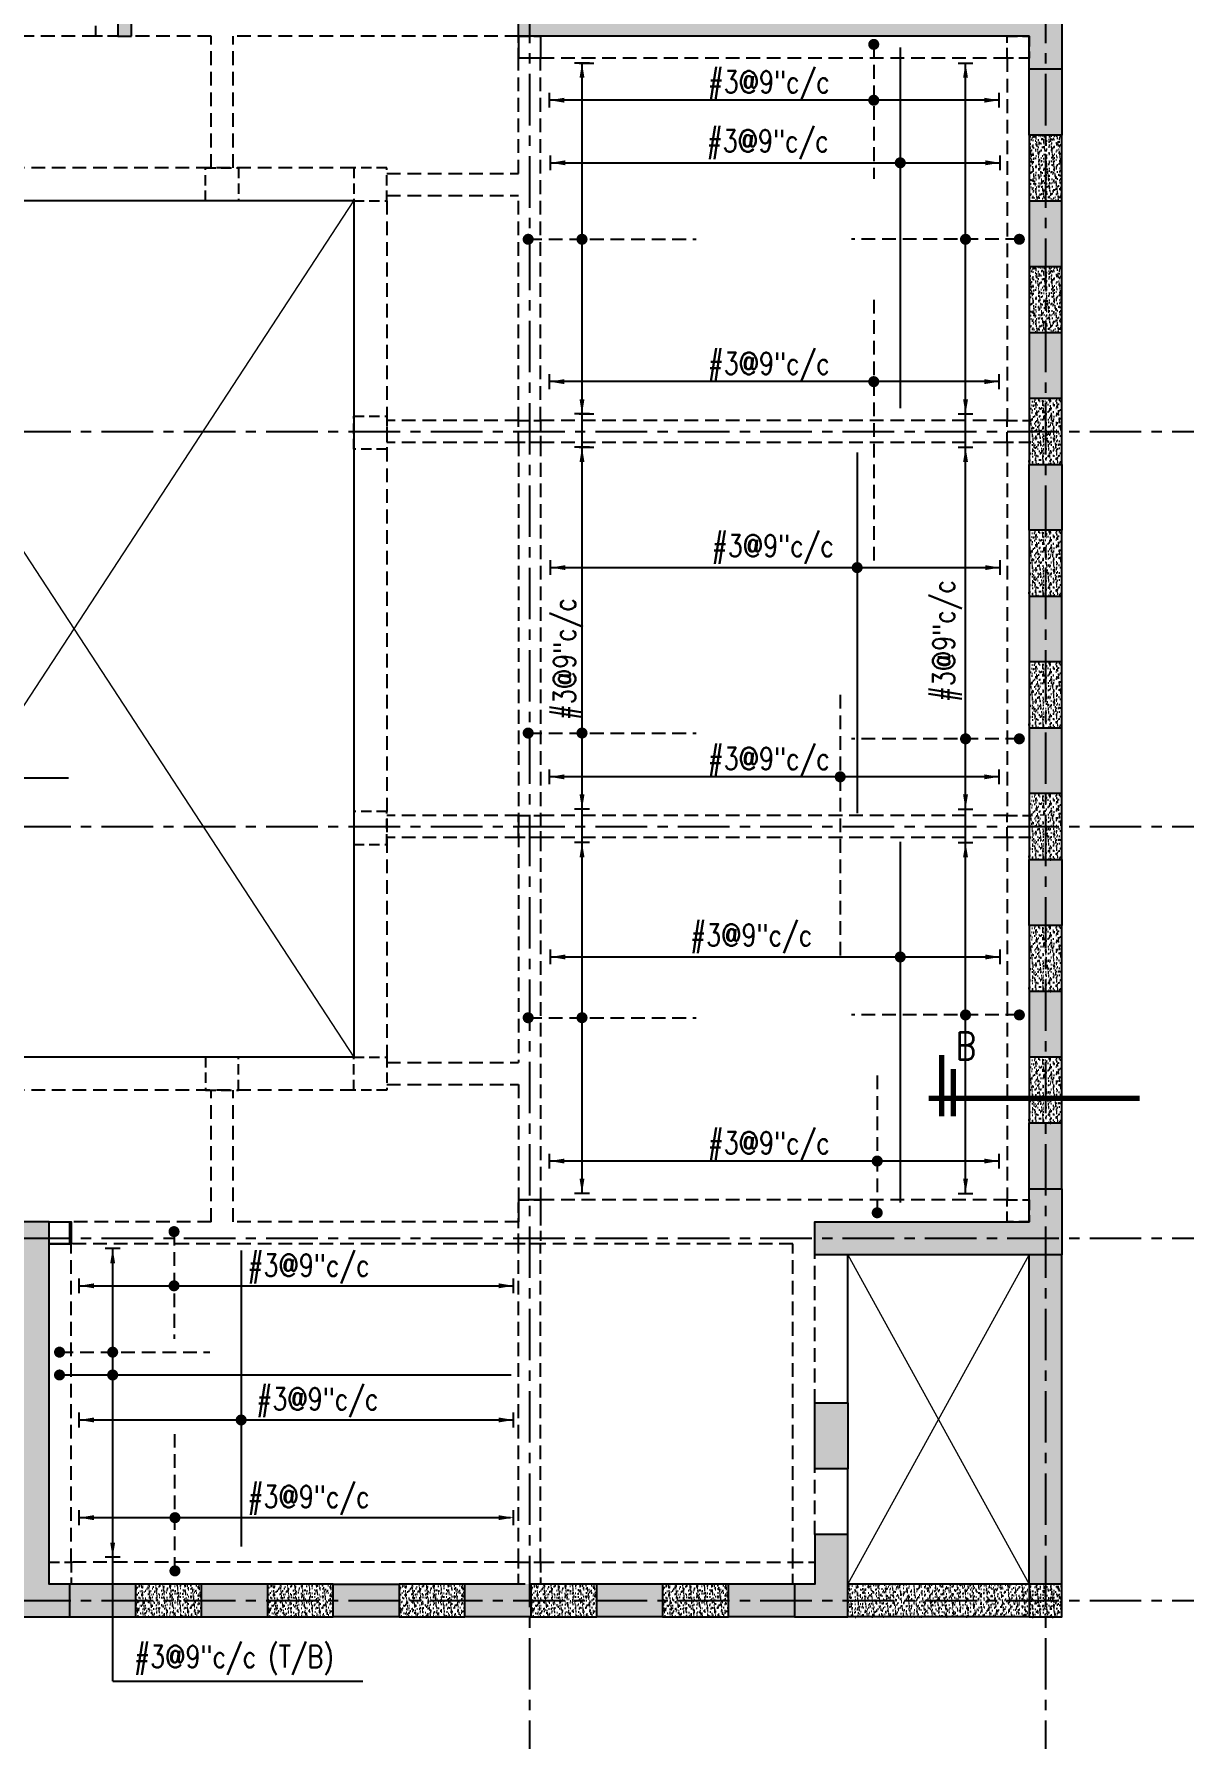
# Model space of a CAD drawing. Header units: inches. Extents: x 17147 to 26472, y -24737 to -16604.
# Drawn here: x 21293 to 21715, y -23870 to -23245 of the extents above; entities that cross this region are included whole.
import ezdxf

# ---------------------------------------------------------------- set-up
doc = ezdxf.new("R2010")
doc.units = ezdxf.units.IN
doc.header["$MEASUREMENT"] = 0
doc.linetypes.add('CENTER', pattern=[2, 1.25, -0.25, 0.25, -0.25])
doc.linetypes.add('HIDDEN', pattern=[0.375, 0.25, -0.125])
for name, color, linetype in [('A-HATCH RCC', 8, 'Continuous'), ('A-RCC-SHWL', 4, 'Continuous'), ('A-WALL-B', 33, 'Continuous'), ('A-WALL-RAMPED EARTH', 4, 'Continuous'), ('ARROW', 2, 'Continuous'), ('BOTT. BAR', 5, 'Continuous'), ('DOOR', 4, 'Continuous'), ('DOT', 2, 'Continuous'), ('Grid line', 1, 'CENTER'), ('P-BEAM', 3, 'Continuous'), ('SECMARK', 2, 'Continuous'), ('TEXT2', 3, 'Continuous'), ('TEXT3', 4, 'Continuous'), ('TOP BAR', 5, 'HIDDEN'), ('WALL', 3, 'Continuous')]:
    doc.layers.add(name, color=color, linetype=linetype)
doc.layers.add('GD', color=1, linetype='Continuous', lineweight=9)
doc.styles.add('DIM 1_1 (A)', font='simplex.shx', dxfattribs={"width": 0.8})
doc.styles.add('DIM 1_8 (A)', font='simplex.shx', dxfattribs={"width": 0.8})
doc.styles.add('DIM 3_16 (A)', font='simplex.shx', dxfattribs={"width": 0.8})
pattern_1 = [(127.5, (-13273782.693, -107078831.9895), (-1.957652949317, -0.06400125184), [0, -1.54432, 0, -1.7272, 0, -1.651]), (97.5, (-13273782.693, -107078831.9895), (-2.867300402273, 1.79809313255), [0, -0.83312, 0, -1.39192, 0, -0.5334]), (57.5, (-13273782.693, -107078833.2392), (-0.005748738714, 3.163969480966), [0, -0.508, 0, -1.8288, 0, -2.3876]), (47.5, (-13273782.693, -107078833.2392), (-0.89171729303, 3.05422580989), [0, -0.254, 0, -1.19888, 0, -1.3716])]
pattern_2 = [(127.5, (-13273782.693, -107078831.9895), (-1.957652949317, -0.06400125184), [0, -1.54432, 0, -1.7272, 0, -1.651]), (97.5, (-13273782.693, -107078831.9895), (-2.867300402273, 1.79809313255), [0, -0.83312, 0, -1.39192, 0, -0.5334]), (57.5, (-13273782.693, -107078833.2392), (-0.005748738714, 3.163969480966), [0, -0.508, 0, -1.8288, 0, -2.3876]), (47.5, (-13273782.693, -107078833.2392), (-0.89171729303, 3.05422580989), [0, -0.254, 0, -1.19888, 0, -1.3716])]

# ---------------------------------------------------------------- blocks, each defined once
blk = doc.blocks.new('S1')
at = {"layer": 'SECMARK', "const_width": 0.25}
for points in [[(0, 9.61), (0, 0)], [(-1.976, 9.013), (0.825, 9.013)], [(-1.336, 8.479), (0.825, 8.479)]]:
    blk.add_lwpolyline(points, dxfattribs=at)
at = {"layer": 'TEXT3', "style": 'DIM 1_1 (A)', "width": 0.8}
blk.add_attdef('A', (-2.652, 6.418), '', height=1.5, dxfattribs=at)

msp = doc.modelspace()

# ---------------------------------------------------------------- hatches: boundary and pattern name
at = {"layer": 'A-HATCH RCC'}
h = msp.add_hatch(dxfattribs=at)
h.set_pattern_fill('AR-CONC', color=256, scale=0.02, angle=90)
h.set_pattern_definition([(140, (-13273782.693, -107078831.9895), (0.31878171078, 3.64369337992), [0.381, -4.191]), (85, (-13273782.693, -107078831.9895), (-3.82113690478, -0.7048684285), [0.3048, -3.3528116834]), (190.4514447, (-13273782.6664, -107078831.686), (-3.50235503824, 2.93882494181), [0.323800176, -3.561804892]), (136.1842, (-13273783.709, -107078831.9895), (0.84084655865, 5.42158081784), [0.5715, -6.2865]), (186.63555761, (-13273783.639, -107078831.5377), (-4.94852249195, 4.74808268103), [0.4857004628, -5.3427121632]), (81.18415117, (-13273783.709, -107078831.9895), (-4.9485224917, 4.7480826813), [0.4571993414, -5.0291946384]), (111, (-13273783.455, -107078831.4815), (2.04530396374, 3.03228782538), [0.381, -4.191]), (56, (-13273783.455, -107078831.4815), (-3.68375932245, 1.23604056695), [0.3048, -3.3528]), (161.451445, (-13273783.2845, -107078831.2288), (-1.63845537772, 4.26832838557), [0.323800176, -3.561798752]), (127.5, (-13273782.693, -107078831.9895), (-1.691100777463, 0.061772065012), [0, -3.31216, 0, -3.4036, 0, -3.3655]), (97.5, (-13273782.693, -107078831.9895), (-2.003611496362, 1.336393250206), [0, -1.94056, 0, -3.23596, 0, -1.2827]), (57.5, (-13273782.693, -107078833.1223), (0.114574879853, 2.711811903337), [0, -1.27, 0, -3.9624, 0, -5.2578]), (47.5, (-13273782.693, -107078833.6303), (-0.508529820667, 2.96258362772), [0, -1.651, 0, -2.63144, 0, -3.7338])])
h.paths.add_polyline_path([(21103.05279, -23102.04359), (21103.05279, -23107.04359), (21323.05279, -23107.04359), (21323.05279, -23246.04359), (21328.05279, -23246.04359), (21328.05279, -23102.04359)])
h.paths.add_polyline_path([(21067.05279, -23107.04359), (21067.05279, -23102.04359), (21025.05279, -23102.04359), (21025.05279, -23132.04359), (21030.05279, -23132.04359), (21030.05279, -23107.04359)])
h = msp.add_hatch(dxfattribs=at)
h.set_pattern_fill('AR-SAND', color=256, scale=0.04, angle=90)
h.set_pattern_definition([(127.5, (21471.6019, -23226.8887), (-1.957653, -0.064001), [0, -1.54432, 0, -1.7272, 0, -1.651]), (97.5, (21471.6019, -23226.8887), (-2.8673, 1.798093), [0, -0.83312, 0, -1.39192, 0, -0.5334]), (57.5, (21471.6019, -23228.1384), (-0.005749, 3.16397), [0, -0.508, 0, -1.8288, 0, -2.3876]), (47.5, (21471.602, -23228.1384), (-0.891717, 3.054226), [0, -0.254, 0, -1.19888, 0, -1.3716])])
h.paths.add_polyline_path([(21473.05279, -23225.04359), (21469.05279, -23225.04359), (21469.05279, -23234.04359), (21473.05279, -23234.04359)])
h.paths.add_polyline_path([(21473.05279, -23225.04359), (21473.05279, -23234.04359), (21481.05279, -23234.04359), (21481.05279, -23225.04359)])
h.paths.add_polyline_path([(21469.05279, -23234.04359), (21667.05279, -23234.04359), (21667.05279, -23258.04359), (21655.05279, -23258.04359), (21655.05279, -23246.04359), (21469.05279, -23246.04359)])
h = msp.add_hatch(dxfattribs=at)
h.set_pattern_fill('AR-SAND', color=256, scale=0.04, angle=90)
h.set_pattern_definition(pattern_1)
h.paths.add_polyline_path([(20959.05279, -23258.04359), (20953.05279, -23258.04359), (20953.05279, -23282.04359), (20959.05279, -23282.04359)])
h.paths.add_polyline_path([(20953.05279, -23258.04359), (20947.05279, -23258.04359), (20947.05279, -23282.04359), (20953.05279, -23282.04359)])
h.paths.add_polyline_path([(20959.05279, -23306.04359), (20953.05279, -23306.04359), (20953.05279, -23330.04359), (20959.05279, -23330.04359)])
h.paths.add_polyline_path([(20953.05279, -23306.04359), (20947.05279, -23306.04359), (20947.05279, -23330.04359), (20953.05279, -23330.04359)])
h.paths.add_polyline_path([(20959.05279, -23354.04359), (20953.05279, -23354.04359), (20953.05279, -23378.04359), (20959.05279, -23378.04359)])
h.paths.add_polyline_path([(20953.05279, -23354.04359), (20947.05279, -23354.04359), (20947.05279, -23378.04359), (20953.05279, -23378.04359)])
h.paths.add_polyline_path([(20959.05279, -23402.04359), (20953.05279, -23402.04359), (20953.05279, -23426.04359), (20959.05279, -23426.04359)])
h.paths.add_polyline_path([(20953.05279, -23402.04359), (20947.05279, -23402.04359), (20947.05279, -23426.04359), (20953.05279, -23426.04359)])
h.paths.add_polyline_path([(20959.05279, -23450.04359), (20953.05279, -23450.04359), (20953.05279, -23474.04359), (20959.05279, -23474.04359)])
h.paths.add_polyline_path([(20953.05279, -23450.04359), (20947.05279, -23450.04359), (20947.05279, -23474.04359), (20953.05279, -23474.04359)])
h.paths.add_polyline_path([(20959.05279, -23498.04359), (20953.05279, -23498.04359), (20953.05279, -23522.04359), (20959.05279, -23522.04359)])
h.paths.add_polyline_path([(20953.05279, -23498.04359), (20947.05279, -23498.04359), (20947.05279, -23522.04359), (20953.05279, -23522.04359)])
h.paths.add_polyline_path([(20959.05279, -23546.04359), (20953.05279, -23546.04359), (20953.05279, -23570.04359), (20959.05279, -23570.04359)])
h.paths.add_polyline_path([(20953.05279, -23546.04359), (20947.05279, -23546.04359), (20947.05279, -23570.04359), (20953.05279, -23570.04359)])
h.paths.add_polyline_path([(20959.05279, -23594.04359), (20953.05279, -23594.04359), (20953.05279, -23618.04359), (20959.05279, -23618.04359)])
h.paths.add_polyline_path([(20953.05279, -23594.04359), (20947.05279, -23594.04359), (20947.05279, -23618.04359), (20953.05279, -23618.04359)])
h.paths.add_polyline_path([(20953.05279, -23642.04359), (20947.05279, -23642.04359), (20947.05279, -23666.04359), (20953.05279, -23666.04359)])
h.paths.add_polyline_path([(20959.05279, -23642.04359), (20953.05279, -23642.04359), (20953.05279, -23666.04359), (20959.05279, -23666.04359)])
h.paths.add_polyline_path([(21329.55279, -23816.04359), (21305.55279, -23816.04359), (21305.55279, -23822.04359), (21329.55279, -23822.04359)])
h.paths.add_polyline_path([(21329.55279, -23810.04359), (21306.05279, -23810.04359), (21305.55279, -23810.04359), (21305.55279, -23816.04359), (21329.55279, -23816.04359)])
h.paths.add_polyline_path([(21377.55279, -23810.04359), (21353.55279, -23810.04359), (21353.55279, -23816.04359), (21377.55279, -23816.04359)])
h.paths.add_polyline_path([(21377.55279, -23816.04359), (21353.55279, -23816.04359), (21353.55279, -23822.04359), (21377.55279, -23822.04359)])
h.paths.add_polyline_path([(21425.55279, -23816.04359), (21401.55279, -23816.04359), (21401.55279, -23822.04359), (21425.55279, -23822.04359)])
h.paths.add_polyline_path([(21425.55279, -23810.04359), (21401.55279, -23810.04359), (21401.55279, -23816.04359), (21425.55279, -23816.04359)])
h.paths.add_polyline_path([(21473.05279, -23810.04359), (21469.05279, -23810.04359), (21449.55279, -23810.04359), (21449.55279, -23816.04359), (21473.05279, -23816.04359)])
h.paths.add_polyline_path([(21473.05279, -23816.04359), (21449.55279, -23816.04359), (21449.55279, -23822.04359), (21473.05279, -23822.04359)])
h.paths.add_polyline_path([(21473.55279, -23816.04359), (21473.05279, -23816.04359), (21473.05279, -23822.04359), (21473.55279, -23822.04359)])
h.paths.add_polyline_path([(21473.55279, -23810.04359), (21473.05279, -23810.04359), (21473.05279, -23816.04359), (21473.55279, -23816.04359)])
h.paths.add_polyline_path([(21521.55279, -23816.04359), (21497.55279, -23816.04359), (21497.55279, -23822.04359), (21521.55279, -23822.04359)])
h.paths.add_polyline_path([(21521.55279, -23810.04359), (21497.55279, -23810.04359), (21497.55279, -23816.04359), (21521.55279, -23816.04359)])
h.paths.add_polyline_path([(21569.55279, -23810.04359), (21569.05279, -23810.04359), (21545.55279, -23810.04359), (21545.55279, -23816.04359), (21569.55279, -23816.04359)])
h.paths.add_polyline_path([(21569.55279, -23816.04359), (21545.55279, -23816.04359), (21545.55279, -23822.04359), (21569.55279, -23822.04359)])
h.paths.add_polyline_path([(21667.05279, -23642.04359), (21661.05279, -23642.04359), (21661.05279, -23666.04359), (21667.05279, -23666.04359)])
h.paths.add_polyline_path([(21661.05279, -23642.04359), (21655.05279, -23642.04359), (21655.05279, -23666.04359), (21661.05279, -23666.04359)])
h.paths.add_polyline_path([(21667.05279, -23594.04359), (21661.05279, -23594.04359), (21661.05279, -23618.04359), (21667.05279, -23618.04359)])
h.paths.add_polyline_path([(21661.05279, -23594.04359), (21655.05279, -23594.04359), (21655.05279, -23618.04359), (21661.05279, -23618.04359)])
h.paths.add_polyline_path([(21667.05279, -23546.04359), (21661.05279, -23546.04359), (21661.05279, -23570.04359), (21667.05279, -23570.04359)])
h.paths.add_polyline_path([(21661.05279, -23546.04359), (21655.05279, -23546.04359), (21655.05279, -23570.04359), (21661.05279, -23570.04359)])
h.paths.add_polyline_path([(21667.05279, -23498.04359), (21661.05279, -23498.04359), (21661.05279, -23522.04359), (21667.05279, -23522.04359)])
h.paths.add_polyline_path([(21661.05279, -23498.04359), (21655.05279, -23498.04359), (21655.05279, -23522.04359), (21661.05279, -23522.04359)])
h.paths.add_polyline_path([(21667.05279, -23450.04359), (21661.05279, -23450.04359), (21661.05279, -23474.04359), (21667.05279, -23474.04359)])
h.paths.add_polyline_path([(21661.05279, -23450.04359), (21655.05279, -23450.04359), (21655.05279, -23474.04359), (21661.05279, -23474.04359)])
h.paths.add_polyline_path([(21661.05279, -23402.04359), (21655.05279, -23402.04359), (21655.05279, -23426.04359), (21661.05279, -23426.04359)])
h.paths.add_polyline_path([(21667.05279, -23402.04359), (21661.05279, -23402.04359), (21661.05279, -23426.04359), (21667.05279, -23426.04359)])
h.paths.add_polyline_path([(21667.05279, -23354.04359), (21661.05279, -23354.04359), (21661.05279, -23378.04359), (21667.05279, -23378.04359)])
h.paths.add_polyline_path([(21661.05279, -23354.04359), (21655.05279, -23354.04359), (21655.05279, -23378.04359), (21661.05279, -23378.04359)])
h.paths.add_polyline_path([(21667.05279, -23306.04359), (21661.05279, -23306.04359), (21661.05279, -23330.04359), (21667.05279, -23330.04359)])
h.paths.add_polyline_path([(21661.05279, -23306.04359), (21655.05279, -23306.04359), (21655.05279, -23330.04359), (21661.05279, -23330.04359)])
h.paths.add_polyline_path([(21667.05279, -23258.04359), (21661.05279, -23258.04359), (21661.05279, -23282.04359), (21667.05279, -23282.04359)])
h.paths.add_polyline_path([(21661.05279, -23258.04359), (21655.05279, -23258.04359), (21655.05279, -23282.04359), (21661.05279, -23282.04359)])
h = msp.add_hatch(dxfattribs=at)
h.set_pattern_fill('AR-SAND', color=256, angle=90)
h.set_pattern_definition([(127.5, (32515.1154, -78319.2337), (-1.92682377, -0.06299336), [0, -1.52, 0, -1.7, 0, -1.625]), (97.5, (32515.1154, -78319.2337), (-2.82214607, 1.7697767), [0, -0.82, 0, -1.37, 0, -0.525]), (57.5, (32515.1154, -78320.4637), (-0.005659054, 3.11414186), [0, -0.5, 0, -1.8, 0, -2.35]), (47.5, (32515.1154, -78320.4637), (-0.87767556, 3.0061266), [0, -0.25, 0, -1.18, 0, -1.35])])
h.paths.add_polyline_path([(21667.05279, -23282.04359), (21655.05279, -23282.04359), (21655.05279, -23306.04359), (21667.05279, -23306.04359)])
h = msp.add_hatch(dxfattribs=at)
h.set_pattern_fill('AR-SAND', color=256, angle=90)
h.set_pattern_definition([(127.5, (32515.1154, -78367.2337), (-1.92682377, -0.06299336), [0, -1.52, 0, -1.7, 0, -1.625]), (97.5, (32515.1154, -78367.2337), (-2.82214607, 1.7697767), [0, -0.82, 0, -1.37, 0, -0.525]), (57.5, (32515.1154, -78368.4637), (-0.005659054, 3.11414186), [0, -0.5, 0, -1.8, 0, -2.35]), (47.5, (32515.1154, -78368.4637), (-0.87767556, 3.0061266), [0, -0.25, 0, -1.18, 0, -1.35])])
h.paths.add_polyline_path([(21667.05279, -23330.04359), (21655.05279, -23330.04359), (21655.05279, -23354.04359), (21667.05279, -23354.04359)])
h = msp.add_hatch(dxfattribs=at)
h.set_pattern_fill('AR-SAND', color=256, scale=0.04, angle=90)
h.set_pattern_definition([(127.5, (-13273782.693, -107078543.9895), (-1.957652949317, -0.06400125184), [0, -1.54432, 0, -1.7272, 0, -1.651]), (97.5, (-13273782.693, -107078543.9895), (-2.867300402273, 1.79809313255), [0, -0.83312, 0, -1.39192, 0, -0.5334]), (57.5, (-13273782.693, -107078545.2392), (-0.005748738714, 3.163969480966), [0, -0.508, 0, -1.8288, 0, -2.3876]), (47.5, (-13273782.693, -107078545.2392), (-0.89171729303, 3.05422580989), [0, -0.254, 0, -1.19888, 0, -1.3716])])
h.paths.add_polyline_path([(21667.05279, -23378.04359), (21655.05279, -23378.04359), (21655.05279, -23402.04359), (21667.05279, -23402.04359)])
h = msp.add_hatch(dxfattribs=at)
h.set_pattern_fill('AR-SAND', color=256, scale=0.04, angle=90)
h.set_pattern_definition([(127.5, (-13273782.693, -107078591.9895), (-1.957652949317, -0.06400125184), [0, -1.54432, 0, -1.7272, 0, -1.651]), (97.5, (-13273782.693, -107078591.9895), (-2.867300402273, 1.79809313255), [0, -0.83312, 0, -1.39192, 0, -0.5334]), (57.5, (-13273782.693, -107078593.2392), (-0.005748738714, 3.163969480966), [0, -0.508, 0, -1.8288, 0, -2.3876]), (47.5, (-13273782.693, -107078593.2392), (-0.89171729303, 3.05422580989), [0, -0.254, 0, -1.19888, 0, -1.3716])])
h.paths.add_polyline_path([(21667.05279, -23426.04359), (21655.05279, -23426.04359), (21655.05279, -23450.04359), (21667.05279, -23450.04359)])
h = msp.add_hatch(dxfattribs=at)
h.set_pattern_fill('AR-SAND', color=256, scale=0.04, angle=90)
h.set_pattern_definition([(127.5, (-13273782.693, -107078639.9895), (-1.957652949317, -0.06400125184), [0, -1.54432, 0, -1.7272, 0, -1.651]), (97.5, (-13273782.693, -107078639.9895), (-2.867300402273, 1.79809313255), [0, -0.83312, 0, -1.39192, 0, -0.5334]), (57.5, (-13273782.693, -107078641.2392), (-0.005748738714, 3.163969480966), [0, -0.508, 0, -1.8288, 0, -2.3876]), (47.5, (-13273782.693, -107078641.2392), (-0.89171729303, 3.05422580989), [0, -0.254, 0, -1.19888, 0, -1.3716])])
h.paths.add_polyline_path([(21667.05279, -23474.04359), (21655.05279, -23474.04359), (21655.05279, -23498.04359), (21667.05279, -23498.04359)])
h = msp.add_hatch(dxfattribs=at)
h.set_pattern_fill('AR-SAND', color=256, scale=0.04, angle=90)
h.set_pattern_definition([(127.5, (-13273782.693, -107078687.9895), (-1.957652949317, -0.06400125184), [0, -1.54432, 0, -1.7272, 0, -1.651]), (97.5, (-13273782.693, -107078687.9895), (-2.867300402273, 1.79809313255), [0, -0.83312, 0, -1.39192, 0, -0.5334]), (57.5, (-13273782.693, -107078689.2392), (-0.005748738714, 3.163969480966), [0, -0.508, 0, -1.8288, 0, -2.3876]), (47.5, (-13273782.693, -107078689.2392), (-0.89171729303, 3.05422580989), [0, -0.254, 0, -1.19888, 0, -1.3716])])
h.paths.add_polyline_path([(21667.05279, -23522.04359), (21655.05279, -23522.04359), (21655.05279, -23546.04359), (21667.05279, -23546.04359)])
h = msp.add_hatch(dxfattribs=at)
h.set_pattern_fill('AR-SAND', color=256, scale=0.04, angle=90)
h.set_pattern_definition([(127.5, (-13273782.693, -107078735.9895), (-1.957652949317, -0.06400125184), [0, -1.54432, 0, -1.7272, 0, -1.651]), (97.5, (-13273782.693, -107078735.9895), (-2.867300402273, 1.79809313255), [0, -0.83312, 0, -1.39192, 0, -0.5334]), (57.5, (-13273782.693, -107078737.2392), (-0.005748738714, 3.163969480966), [0, -0.508, 0, -1.8288, 0, -2.3876]), (47.5, (-13273782.693, -107078737.2392), (-0.89171729303, 3.05422580989), [0, -0.254, 0, -1.19888, 0, -1.3716])])
h.paths.add_polyline_path([(21667.05279, -23570.04359), (21655.05279, -23570.04359), (21655.05279, -23594.04359), (21667.05279, -23594.04359)])
h = msp.add_hatch(dxfattribs=at)
h.set_pattern_fill('AR-SAND', color=256, scale=0.04, angle=90)
h.set_pattern_definition([(127.5, (-13273782.693, -107078783.9895), (-1.957652949317, -0.06400125184), [0, -1.54432, 0, -1.7272, 0, -1.651]), (97.5, (-13273782.693, -107078783.9895), (-2.867300402273, 1.79809313255), [0, -0.83312, 0, -1.39192, 0, -0.5334]), (57.5, (-13273782.693, -107078785.2392), (-0.005748738714, 3.163969480966), [0, -0.508, 0, -1.8288, 0, -2.3876]), (47.5, (-13273782.693, -107078785.2392), (-0.89171729303, 3.05422580989), [0, -0.254, 0, -1.19888, 0, -1.3716])])
h.paths.add_polyline_path([(21667.05279, -23618.04359), (21655.05279, -23618.04359), (21655.05279, -23642.04359), (21667.05279, -23642.04359)])
h = msp.add_hatch(dxfattribs=at)
h.set_pattern_fill('AR-SAND', color=256, scale=0.04, angle=90)
h.set_pattern_definition(pattern_2)
h.paths.add_polyline_path([(21589.05279, -23768.04359), (21577.05279, -23768.04359), (21577.05279, -23744.04359), (21589.05279, -23744.04359)])
h.paths.add_polyline_path([(21577.05279, -23690.04359), (21589.05279, -23690.04359), (21667.05279, -23690.04359), (21667.05279, -23666.04359), (21655.05279, -23666.04359), (21655.05279, -23678.04359), (21577.05279, -23678.04359)])
h = msp.add_hatch(dxfattribs=at)
h.set_pattern_fill('AR-SAND', color=256, scale=0.04, angle=90)
h.set_pattern_definition([(127.5, (-13273782.693, -107078567.9895), (-1.957652949317, -0.06400125184), [0, -1.54432, 0, -1.7272, 0, -1.651]), (97.5, (-13273782.693, -107078567.9895), (-2.867300402273, 1.79809313255), [0, -0.83312, 0, -1.39192, 0, -0.5334]), (57.5, (-13273782.693, -107078569.2392), (-0.005748738714, 3.163969480966), [0, -0.508, 0, -1.8288, 0, -2.3876]), (47.5, (-13273782.693, -107078569.2392), (-0.89171729303, 3.05422580989), [0, -0.254, 0, -1.19888, 0, -1.3716])])
h.paths.add_polyline_path([(21305.55279, -23822.04359), (21305.55279, -23810.04359), (21298.05279, -23810.04359), (21298.05279, -23678.04359), (21286.05279, -23678.04359), (21286.05279, -23822.04359)])
h.paths.add_polyline_path([(21569.55279, -23810.04359), (21569.55279, -23822.04359), (21589.05279, -23822.04359), (21589.05279, -23792.04359), (21577.05279, -23792.04359), (21577.05279, -23810.04359)])
h = msp.add_hatch(dxfattribs=at)
h.set_pattern_fill('AR-SAND', color=256, scale=0.04, angle=90)
h.set_pattern_definition(pattern_1)
h.paths.add_polyline_path([(21661.05279, -23690.04359), (21655.05279, -23690.04359), (21655.05279, -23810.04359), (21661.05279, -23810.04359)])
h.paths.add_polyline_path([(21667.05279, -23690.04359), (21661.05279, -23690.04359), (21661.05279, -23810.04359), (21667.05279, -23810.04359)])
h = msp.add_hatch(dxfattribs=at)
h.set_pattern_fill('AR-SAND', color=256, scale=0.04, angle=90)
h.set_pattern_definition(pattern_2)
h.paths.add_polyline_path([(21329.55279, -23822.04359), (21353.55279, -23822.04359), (21353.55279, -23810.04359), (21329.55279, -23810.04359)])
h = msp.add_hatch(dxfattribs=at)
h.set_pattern_fill('AR-SAND', color=256, scale=0.04, angle=90)
h.set_pattern_definition([(127.5, (-13273734.693, -107078831.9895), (-1.957652949317, -0.06400125184), [0, -1.54432, 0, -1.7272, 0, -1.651]), (97.5, (-13273734.693, -107078831.9895), (-2.867300402273, 1.79809313255), [0, -0.83312, 0, -1.39192, 0, -0.5334]), (57.5, (-13273734.693, -107078833.2392), (-0.005748738714, 3.163969480966), [0, -0.508, 0, -1.8288, 0, -2.3876]), (47.5, (-13273734.693, -107078833.2392), (-0.89171729303, 3.05422580989), [0, -0.254, 0, -1.19888, 0, -1.3716])])
h.paths.add_polyline_path([(21377.55279, -23822.04359), (21401.55279, -23822.04359), (21401.55279, -23810.04359), (21377.55279, -23810.04359)])
h = msp.add_hatch(dxfattribs=at)
h.set_pattern_fill('AR-SAND', color=256, scale=0.04, angle=90)
h.set_pattern_definition([(127.5, (-13273686.693, -107078831.9895), (-1.957652949317, -0.06400125184), [0, -1.54432, 0, -1.7272, 0, -1.651]), (97.5, (-13273686.693, -107078831.9895), (-2.867300402273, 1.79809313255), [0, -0.83312, 0, -1.39192, 0, -0.5334]), (57.5, (-13273686.693, -107078833.2392), (-0.005748738714, 3.163969480966), [0, -0.508, 0, -1.8288, 0, -2.3876]), (47.5, (-13273686.693, -107078833.2392), (-0.89171729303, 3.05422580989), [0, -0.254, 0, -1.19888, 0, -1.3716])])
h.paths.add_polyline_path([(21425.55279, -23822.04359), (21449.55279, -23822.04359), (21449.55279, -23810.04359), (21425.55279, -23810.04359)])
h = msp.add_hatch(dxfattribs=at)
h.set_pattern_fill('AR-SAND', color=256, scale=0.04, angle=90)
h.set_pattern_definition([(127.5, (-13273638.693, -107078831.9895), (-1.957652949317, -0.06400125184), [0, -1.54432, 0, -1.7272, 0, -1.651]), (97.5, (-13273638.693, -107078831.9895), (-2.867300402273, 1.79809313255), [0, -0.83312, 0, -1.39192, 0, -0.5334]), (57.5, (-13273638.693, -107078833.2392), (-0.005748738714, 3.163969480966), [0, -0.508, 0, -1.8288, 0, -2.3876]), (47.5, (-13273638.693, -107078833.2392), (-0.89171729303, 3.05422580989), [0, -0.254, 0, -1.19888, 0, -1.3716])])
h.paths.add_polyline_path([(21473.55279, -23822.04359), (21497.55279, -23822.04359), (21497.55279, -23810.04359), (21473.55279, -23810.04359)])
h = msp.add_hatch(dxfattribs=at)
h.set_pattern_fill('AR-SAND', color=256, scale=0.04, angle=90)
h.set_pattern_definition([(127.5, (-13273590.693, -107078831.9895), (-1.957652949317, -0.06400125184), [0, -1.54432, 0, -1.7272, 0, -1.651]), (97.5, (-13273590.693, -107078831.9895), (-2.867300402273, 1.79809313255), [0, -0.83312, 0, -1.39192, 0, -0.5334]), (57.5, (-13273590.693, -107078833.2392), (-0.005748738714, 3.163969480966), [0, -0.508, 0, -1.8288, 0, -2.3876]), (47.5, (-13273590.693, -107078833.2392), (-0.89171729303, 3.05422580989), [0, -0.254, 0, -1.19888, 0, -1.3716])])
h.paths.add_polyline_path([(21521.55279, -23822.04359), (21545.55279, -23822.04359), (21545.55279, -23810.04359), (21521.55279, -23810.04359)])
h = msp.add_hatch(dxfattribs=at)
h.set_pattern_fill('AR-SAND', color=256, scale=0.04, angle=90)
h.set_pattern_definition(pattern_1)
h.paths.add_polyline_path([(21655.05279, -23816.04359), (21589.05279, -23816.04359), (21589.05279, -23822.04359), (21655.05279, -23822.04359)])
h.paths.add_polyline_path([(21655.05279, -23810.04359), (21589.05279, -23810.04359), (21589.05279, -23816.04359), (21655.05279, -23816.04359)])
h = msp.add_hatch(dxfattribs=at)
h.set_pattern_fill('AR-SAND', color=256, scale=0.04, angle=90)
h.set_pattern_definition(pattern_1)
h.paths.add_polyline_path([(21667.05279, -23810.04359), (21655.05279, -23810.04359), (21655.05279, -23822.04359), (21667.05279, -23822.04359)])

# ---------------------------------------------------------------- linework, layer by layer
at = {"layer": 'A-RCC-SHWL', "color": 6, "linetype": 'HIDDEN', "ltscale": 15}
for points in [[(21315.05279, -23238.04359), (21323.05279, -23238.04359), (21323.05279, -23246.04359), (21315.05279, -23246.04359)], [(21469.05279, -23246.04359), (21477.05279, -23246.04359), (21477.05279, -23254.04359), (21469.05279, -23254.04359)], [(21647.05279, -23246.04359), (21655.05279, -23246.04359), (21655.05279, -23254.04359), (21647.05279, -23254.04359)], [(21367.05279, -23294.04359), (21367.05279, -23306.04359), (21355.05279, -23306.04359), (21355.05279, -23294.04359)], [(21409.05279, -23294.04359), (21409.05279, -23306.04359), (21421.05279, -23306.04359), (21421.05279, -23294.04359)], [(21421.05279, -23396.54359), (21409.05279, -23396.54359), (21409.05279, -23384.54359), (21421.05279, -23384.54359)], [(21469.05279, -23386.04359), (21477.05279, -23386.04359), (21477.05279, -23394.04359), (21469.05279, -23394.04359)], [(21647.05279, -23386.04359), (21655.05279, -23386.04359), (21655.05279, -23394.04359), (21647.05279, -23394.04359)], [(21421.05279, -23528.54359), (21409.05279, -23528.54359), (21409.05279, -23540.54359), (21421.05279, -23540.54359)], [(21469.05279, -23530.04359), (21477.05279, -23530.04359), (21477.05279, -23538.04359), (21469.05279, -23538.04359)], [(21647.05279, -23530.04359), (21655.05279, -23530.04359), (21655.05279, -23538.04359), (21647.05279, -23538.04359)], [(21367.05279, -23630.04359), (21367.05279, -23618.04359), (21355.05279, -23618.04359), (21355.05279, -23630.04359)], [(21409.05279, -23630.04359), (21409.05279, -23618.04359), (21421.05279, -23618.04359), (21421.05279, -23630.04359)], [(21469.05279, -23670.04359), (21477.05279, -23670.04359), (21477.05279, -23686.04359), (21469.05279, -23686.04359)], [(21647.05279, -23670.04359), (21655.05279, -23670.04359), (21655.05279, -23678.04359), (21647.05279, -23678.04359)], [(21298.05279, -23802.04359), (21306.05279, -23802.04359), (21306.05279, -23810.04359), (21298.05279, -23810.04359)], [(21469.05279, -23802.04359), (21477.05279, -23802.04359), (21477.05279, -23810.04359), (21469.05279, -23810.04359)], [(21569.05279, -23802.04359), (21577.05279, -23802.04359), (21577.05279, -23810.04359), (21569.05279, -23810.04359)]]:
    msp.add_lwpolyline(points, close=True, dxfattribs=at)
at = {"layer": 'A-WALL-B'}
for p, q in [((21469.05279, -23246.04359), (21469.05279, -23254.04359)), ((21477.05279, -23246.04359), (21477.05279, -23254.04359)), ((21477.05279, -23254.04359), (21469.05279, -23254.04359)), ((21469.05279, -23670.04359), (21469.05279, -23678.04359)), ((21477.05279, -23670.04359), (21469.05279, -23670.04359)), ((21477.05279, -23670.04359), (21477.05279, -23678.04359)), ((21298.05279, -23678.04359), (21305.55279, -23678.04359)), ((21305.55279, -23686.04359), (21305.55279, -23678.04359)), ((21298.05279, -23686.04359), (21305.55279, -23686.04359))]:
    msp.add_line(p, q, dxfattribs=at)
at = {"layer": 'A-WALL-RAMPED EARTH'}
for p, q in [((21323.05279, -23107.04359), (21323.05279, -23246.04359)), ((21328.05279, -23246.04359), (21328.05279, -23102.04359)), ((21323.05279, -23246.04359), (21328.05279, -23246.04359)), ((21589.05279, -23690.04359), (21577.05279, -23690.04359)), ((21655.05279, -23810.04359), (21655.05279, -23690.04359)), ((21667.05279, -23810.04359), (21667.05279, -23690.04359)), ((21655.05279, -23810.04359), (21589.05279, -23810.04359)), ((21655.05279, -23822.04359), (21589.05279, -23822.04359))]:
    msp.add_line(p, q, dxfattribs=at)
for points in [[(21469.05279, -23234.04359), (21667.05279, -23234.04359), (21667.05279, -23258.04359), (21655.05279, -23258.04359), (21655.05279, -23246.04359), (21469.05279, -23246.04359)], [(21667.05279, -23282.04359), (21655.05279, -23282.04359), (21655.05279, -23306.04359), (21667.05279, -23306.04359)], [(21667.05279, -23330.04359), (21655.05279, -23330.04359), (21655.05279, -23354.04359), (21667.05279, -23354.04359)], [(21667.05279, -23378.04359), (21655.05279, -23378.04359), (21655.05279, -23402.04359), (21667.05279, -23402.04359)], [(21667.05279, -23426.04359), (21655.05279, -23426.04359), (21655.05279, -23450.04359), (21667.05279, -23450.04359)], [(21667.05279, -23474.04359), (21655.05279, -23474.04359), (21655.05279, -23498.04359), (21667.05279, -23498.04359)], [(21667.05279, -23522.04359), (21655.05279, -23522.04359), (21655.05279, -23546.04359), (21667.05279, -23546.04359)], [(21667.05279, -23570.04359), (21655.05279, -23570.04359), (21655.05279, -23594.04359), (21667.05279, -23594.04359)], [(21667.05279, -23618.04359), (21655.05279, -23618.04359), (21655.05279, -23642.04359), (21667.05279, -23642.04359)], [(21589.05279, -23690.04359), (21577.05279, -23690.04359), (21577.05279, -23678.04359), (21655.05279, -23678.04359), (21655.05279, -23666.04359), (21667.05279, -23666.04359), (21667.05279, -23690.04359), (21589.05279, -23690.04359)], [(21305.55279, -23810.04359), (21298.05279, -23810.04359), (21298.05279, -23678.04359), (21286.05279, -23678.04359), (21286.05279, -23822.04359), (21305.55279, -23822.04359)], [(21589.05279, -23768.04359), (21577.05279, -23768.04359), (21577.05279, -23744.04359), (21589.05279, -23744.04359)], [(21569.55279, -23822.04359), (21589.05279, -23822.04359), (21589.05279, -23792.04359), (21577.05279, -23792.04359), (21577.05279, -23810.04359), (21569.55279, -23810.04359)], [(21329.55279, -23822.04359), (21353.55279, -23822.04359), (21353.55279, -23810.04359), (21329.55279, -23810.04359)], [(21377.55279, -23822.04359), (21401.55279, -23822.04359), (21401.55279, -23810.04359), (21377.55279, -23810.04359)], [(21425.55279, -23822.04359), (21449.55279, -23822.04359), (21449.55279, -23810.04359), (21425.55279, -23810.04359)], [(21473.55279, -23822.04359), (21497.55279, -23822.04359), (21497.55279, -23810.04359), (21473.55279, -23810.04359)], [(21521.55279, -23822.04359), (21545.55279, -23822.04359), (21545.55279, -23810.04359), (21521.55279, -23810.04359)], [(21667.05279, -23810.04359), (21655.05279, -23810.04359), (21655.05279, -23822.04359), (21667.05279, -23822.04359)]]:
    msp.add_lwpolyline(points, close=True, dxfattribs=at)
at = {"layer": 'ARROW', "color": 4}
for p, q in [((21494.86509, -23255.83212), (21489.50509, -23255.83212)), ((21491.09843, -23255.83212), (21496.45843, -23255.83212)), ((21629.24049, -23255.83212), (21634.60049, -23255.83212)), ((21480.34989, -23272.04797), (21480.34989, -23266.68797)), ((21644.13552, -23272.04797), (21644.13552, -23266.68797)), ((21480.72649, -23294.85049), (21480.72649, -23289.49049)), ((21644.51212, -23294.85049), (21644.51212, -23289.49049)), ((21480.34989, -23374.59292), (21480.34989, -23369.23292)), ((21644.13552, -23374.59292), (21644.13552, -23369.23292)), ((21494.86509, -23383.69302), (21489.50509, -23383.69302)), ((21491.09843, -23383.69302), (21496.45843, -23383.69302)), ((21629.24049, -23383.69302), (21634.60049, -23383.69302)), ((21494.86509, -23395.83212), (21489.50509, -23395.83212)), ((21491.09843, -23395.83212), (21496.45843, -23395.83212)), ((21629.24049, -23395.83212), (21634.60049, -23395.83212)), ((21480.72649, -23442.3556), (21480.72649, -23436.9956)), ((21644.51212, -23442.3556), (21644.51212, -23436.9956)), ((21480.34989, -23518.59292), (21480.34989, -23513.23292)), ((21644.13552, -23518.59292), (21644.13552, -23513.23292)), ((21494.86509, -23527.69302), (21489.50509, -23527.69302)), ((21629.24049, -23527.69302), (21634.60049, -23527.69302)), ((21494.86509, -23539.83212), (21489.50509, -23539.83212)), ((21629.24049, -23539.83212), (21634.60049, -23539.83212)), ((21480.72649, -23584.23013), (21480.72649, -23578.87013)), ((21644.51212, -23584.23013), (21644.51212, -23578.87013)), ((21480.34989, -23658.59292), (21480.34989, -23653.23292)), ((21644.13552, -23658.59292), (21644.13552, -23653.23292)), ((21494.86509, -23667.69302), (21489.50509, -23667.69302)), ((21629.24049, -23667.69302), (21634.60049, -23667.69302)), ((21323.86509, -23687.83212), (21318.50509, -23687.83212)), ((21308.97006, -23704.04797), (21308.97006, -23698.68797)), ((21467.21711, -23704.04797), (21467.21711, -23698.68797)), ((21308.97006, -23752.94157), (21308.97006, -23747.58157)), ((21467.19907, -23752.94157), (21467.19907, -23747.58157)), ((21308.97006, -23788.53477), (21308.97006, -23783.17477)), ((21467.20601, -23788.53477), (21467.20601, -23783.17477)), ((21323.86509, -23800.27142), (21318.50509, -23800.27142))]:
    msp.add_line(p, q, dxfattribs=at)
at = {"layer": 'ARROW', "color": 2}
for p, q in [((21492.18509, -23667.69302), (21492.18509, -23255.83212)), ((21631.92049, -23667.69302), (21631.92049, -23255.83212)), ((21644.13552, -23269.36797), (21480.34989, -23269.36797)), ((21480.72649, -23292.17049), (21644.51212, -23292.17049)), ((21644.13552, -23371.91292), (21480.34989, -23371.91292)), ((21480.72649, -23439.6756), (21644.51212, -23439.6756)), ((21166.48982, -23516.24911), (21305.13272, -23516.24911)), ((21644.13552, -23515.91292), (21480.34989, -23515.91292)), ((21480.72649, -23581.55013), (21644.51212, -23581.55013)), ((21644.13552, -23655.91292), (21480.34989, -23655.91292)), ((21321.18509, -23845.41197), (21321.18509, -23687.83212)), ((21308.97006, -23701.36797), (21467.19907, -23701.36797)), ((21308.97006, -23750.26157), (21467.19907, -23750.26157)), ((21308.97006, -23785.85477), (21466.1259, -23785.85477)), ((21321.18509, -23845.41197), (21412.32869, -23845.41197))]:
    msp.add_line(p, q, dxfattribs=at)
for points in [[(21491.29175, -23261.19212), (21493.07842, -23261.19212), (21492.18509, -23255.83212)], [(21632.81383, -23261.19212), (21631.02716, -23261.19212), (21631.92049, -23255.83212)], [(21485.70989, -23268.47463), (21485.70989, -23270.2613), (21480.34989, -23269.36797)], [(21638.77552, -23268.47463), (21638.77552, -23270.2613), (21644.13552, -23269.36797)], [(21486.08649, -23291.27716), (21486.08649, -23293.06383), (21480.72649, -23292.17049)], [(21639.15212, -23291.27716), (21639.15212, -23293.06383), (21644.51212, -23292.17049)], [(21485.70989, -23371.01958), (21485.70989, -23372.80625), (21480.34989, -23371.91292)], [(21638.77552, -23371.01958), (21638.77552, -23372.80625), (21644.13552, -23371.91292)], [(21491.29175, -23378.33302), (21493.07842, -23378.33302), (21492.18509, -23383.69302)], [(21632.81383, -23378.33302), (21631.02716, -23378.33302), (21631.92049, -23383.69302)], [(21491.29175, -23401.19212), (21493.07842, -23401.19212), (21492.18509, -23395.83212)], [(21632.81383, -23401.19212), (21631.02716, -23401.19212), (21631.92049, -23395.83212)], [(21486.08649, -23438.78227), (21486.08649, -23440.56893), (21480.72649, -23439.6756)], [(21639.15212, -23438.78227), (21639.15212, -23440.56893), (21644.51212, -23439.6756)], [(21485.70989, -23515.01958), (21485.70989, -23516.80625), (21480.34989, -23515.91292)], [(21638.77552, -23515.01958), (21638.77552, -23516.80625), (21644.13552, -23515.91292)], [(21491.29175, -23522.33302), (21493.07842, -23522.33302), (21492.18509, -23527.69302)], [(21632.81383, -23522.33302), (21631.02716, -23522.33302), (21631.92049, -23527.69302)], [(21491.29175, -23545.19212), (21493.07842, -23545.19212), (21492.18509, -23539.83212)], [(21632.81383, -23545.19212), (21631.02716, -23545.19212), (21631.92049, -23539.83212)], [(21486.08649, -23580.6568), (21486.08649, -23582.44346), (21480.72649, -23581.55013)], [(21639.15212, -23580.6568), (21639.15212, -23582.44346), (21644.51212, -23581.55013)], [(21485.70989, -23655.01958), (21485.70989, -23656.80625), (21480.34989, -23655.91292)], [(21638.77552, -23655.01958), (21638.77552, -23656.80625), (21644.13552, -23655.91292)], [(21491.29175, -23662.33302), (21493.07842, -23662.33302), (21492.18509, -23667.69302)], [(21632.81383, -23662.33302), (21631.02716, -23662.33302), (21631.92049, -23667.69302)], [(21320.29175, -23693.19212), (21322.07842, -23693.19212), (21321.18509, -23687.83212)], [(21314.33006, -23700.47463), (21314.33006, -23702.2613), (21308.97006, -23701.36797)], [(21461.85711, -23700.47463), (21461.85711, -23702.2613), (21467.21711, -23701.36797)], [(21314.33006, -23749.36824), (21314.33006, -23751.15491), (21308.97006, -23750.26157)], [(21461.83907, -23749.36824), (21461.83907, -23751.15491), (21467.19907, -23750.26157)], [(21314.33006, -23784.96144), (21314.33006, -23786.74811), (21308.97006, -23785.85477)], [(21461.84601, -23784.96144), (21461.84601, -23786.74811), (21467.20601, -23785.85477)], [(21320.29175, -23794.91142), (21322.07842, -23794.91142), (21321.18509, -23800.27142)]]:
    msp.add_solid(points, dxfattribs=at)
at = {"layer": 'BOTT. BAR', "linetype": 'ByBlock'}
for p, q in [((21608.13636, -23250.19527), (21608.13636, -23381.59341)), ((21592.43712, -23397.70038), (21592.43712, -23529.09852)), ((21608.13636, -23539.57491), (21608.13636, -23670.97305)), ((21368.00671, -23688.50026), (21368.00671, -23796.38818)), ((21301.8184, -23733.86505), (21466.36518, -23733.86505))]:
    msp.add_line(p, q, dxfattribs=at)
at = {"layer": 'DOOR', "color": 6}
msp.add_lwpolyline([(21298.05279, -23678.04359), (21306.05279, -23678.04359), (21306.05279, -23686.04359), (21298.05279, -23686.04359)], close=True, dxfattribs=at)
at = {"layer": 'DOT', "const_width": 2.01}
for points in [[(21599.48765, -23249.02144, -1), (21597.47765, -23249.02144, -1)], [(21599.48765, -23269.36797, -1), (21597.47765, -23269.36797, -1)], [(21607.13136, -23292.17049, 1), (21609.14136, -23292.17049, 1)], [(21471.57212, -23320.04359, 1), (21473.58212, -23320.04359, 1)], [(21491.18009, -23320.04359, 1), (21493.19009, -23320.04359, 1)], [(21632.92549, -23320.04359, -1), (21630.91549, -23320.04359, -1)], [(21652.53346, -23320.04359, -1), (21650.52346, -23320.04359, -1)], [(21599.48765, -23371.91292, -1), (21597.47765, -23371.91292, -1)], [(21591.43212, -23439.6756, 1), (21593.44212, -23439.6756, 1)], [(21471.57212, -23499.95836, 1), (21473.58212, -23499.95836, 1)], [(21491.18009, -23499.95836, 1), (21493.19009, -23499.95836, 1)], [(21632.92549, -23502.06546, -1), (21630.91549, -23502.06546, -1)], [(21652.53346, -23502.06546, -1), (21650.52346, -23502.06546, -1)], [(21587.2601, -23515.91292, -1), (21585.2501, -23515.91292, -1)], [(21607.13136, -23581.55013, 1), (21609.14136, -23581.55013, 1)], [(21632.92549, -23602.6753, -1), (21630.91549, -23602.6753, -1)], [(21652.53346, -23602.6753, -1), (21650.52346, -23602.6753, -1)], [(21471.57212, -23603.69554, 1), (21473.58212, -23603.69554, 1)], [(21491.18009, -23603.69554, 1), (21493.19009, -23603.69554, 1)], [(21600.74977, -23655.91292, -1), (21598.73977, -23655.91292, -1)], [(21600.74977, -23674.76146, -1), (21598.73977, -23674.76146, -1)], [(21342.53793, -23681.62724, 1), (21344.54793, -23681.62724, 1)], [(21342.53793, -23701.36797, 1), (21344.54793, -23701.36797, 1)], [(21300.8134, -23725.55094, 1), (21302.8234, -23725.55094, 1)], [(21320.18009, -23725.55094, 1), (21322.19009, -23725.55094, 1)], [(21300.8134, -23733.86505, 1), (21302.8234, -23733.86505, 1)], [(21320.18009, -23733.86505, 1), (21322.19009, -23733.86505, 1)], [(21367.00171, -23750.26157, 1), (21369.01171, -23750.26157, 1)], [(21342.87645, -23785.85477, 1), (21344.88645, -23785.85477, 1)], [(21342.87645, -23805.24619, 1), (21344.88645, -23805.24619, 1)]]:
    msp.add_lwpolyline(points, format="xyb", close=True, dxfattribs=at)
at = {"layer": 'GD'}
for p, q in [((21205.05279, -23618.04359), (21409.05279, -23306.04359)), ((21205.05279, -23306.04359), (21409.05279, -23618.04359)), ((21589.05279, -23690.04359), (21655.05279, -23810.04359)), ((21589.05279, -23810.04359), (21655.05279, -23690.04359))]:
    msp.add_line(p, q, dxfattribs=at)
at = {"layer": 'Grid line', "ltscale": 15}
for p, q in [((21473.05279, -23019.76958), (21473.05279, -23870.04359)), ((21661.05279, -23019.76958), (21661.05279, -23870.04359)), ((20867.14628, -23390.04359), (21715.05279, -23390.04359)), ((20867.14628, -23534.04359), (21715.05279, -23534.04359)), ((20867.14628, -23684.04359), (21715.05279, -23684.04359)), ((20867.14628, -23816.04359), (21715.05279, -23816.04359))]:
    msp.add_line(p, q, dxfattribs=at)
at = {"layer": 'P-BEAM', "color": 2}
for p, q in [((21655.05279, -23282.04359), (21655.05279, -23258.04359)), ((21667.05279, -23258.04359), (21667.05279, -23282.04359)), ((21655.05279, -23306.04359), (21655.05279, -23330.04359)), ((21667.05279, -23330.04359), (21667.05279, -23306.04359)), ((21655.05279, -23354.04359), (21655.05279, -23378.04359)), ((21667.05279, -23378.04359), (21667.05279, -23354.04359)), ((21655.05279, -23426.04359), (21655.05279, -23402.04359)), ((21667.05279, -23402.04359), (21667.05279, -23426.04359)), ((21655.05279, -23450.04359), (21655.05279, -23474.04359)), ((21667.05279, -23474.04359), (21667.05279, -23450.04359)), ((21655.05279, -23498.04359), (21655.05279, -23522.04359)), ((21667.05279, -23522.04359), (21667.05279, -23498.04359)), ((21655.05279, -23570.04359), (21655.05279, -23546.04359)), ((21667.05279, -23546.04359), (21667.05279, -23570.04359)), ((21655.05279, -23594.04359), (21655.05279, -23618.04359)), ((21667.05279, -23618.04359), (21667.05279, -23594.04359)), ((21655.05279, -23666.04359), (21655.05279, -23642.04359)), ((21667.05279, -23666.04359), (21667.05279, -23642.04359)), ((21589.05279, -23744.04359), (21589.05279, -23690.04359)), ((21589.05279, -23792.04359), (21589.05279, -23768.04359)), ((21329.55279, -23810.04359), (21306.05279, -23810.04359)), ((21377.55279, -23810.04359), (21353.55279, -23810.04359)), ((21401.55279, -23810.04359), (21425.55279, -23810.04359)), ((21469.05279, -23810.04359), (21449.55279, -23810.04359)), ((21521.55279, -23810.04359), (21497.55279, -23810.04359)), ((21569.05279, -23810.04359), (21545.55279, -23810.04359)), ((21305.55279, -23822.04359), (21329.55279, -23822.04359)), ((21353.55279, -23822.04359), (21377.55279, -23822.04359)), ((21425.55279, -23822.04359), (21401.55279, -23822.04359)), ((21473.55279, -23822.04359), (21449.55279, -23822.04359)), ((21521.55279, -23822.04359), (21497.55279, -23822.04359)), ((21569.55279, -23822.04359), (21545.55279, -23822.04359))]:
    msp.add_line(p, q, dxfattribs=at)
at = {"layer": 'TOP BAR', "ltscale": 20}
for p, q in [((21598.48265, -23249.02144), (21598.48265, -23298.04359)), ((21472.57712, -23320.04359), (21533.71946, -23320.04359)), ((21651.52846, -23320.04359), (21590.38612, -23320.04359)), ((21598.48265, -23342.04359), (21598.48265, -23439.37693)), ((21586.2551, -23486.04359), (21586.2551, -23583.37693)), ((21472.57712, -23499.95836), (21533.71946, -23499.95836)), ((21651.52846, -23502.06546), (21590.38612, -23502.06546)), ((21472.57712, -23603.69554), (21533.71946, -23603.69554)), ((21651.52846, -23602.6753), (21590.38612, -23602.6753)), ((21599.74477, -23624.71026), (21599.74477, -23674.76146)), ((21343.54293, -23681.62724), (21343.54293, -23720.71026)), ((21301.8184, -23725.55094), (21356.64499, -23725.55094)), ((21343.88145, -23805.24619), (21343.88145, -23755.37693))]:
    msp.add_line(p, q, dxfattribs=at)
at = {"layer": 'WALL', "linetype": 'HIDDEN', "ltscale": 20}
for p, q in [((21315.05279, -23246.04359), (21255.05279, -23246.04359)), ((21357.05279, -23246.04359), (21328.05279, -23246.04359)), ((21357.05279, -23294.04359), (21357.05279, -23246.04359)), ((21469.05279, -23246.04359), (21365.05279, -23246.04359)), ((21365.05279, -23294.04359), (21365.05279, -23246.04359)), ((21469.05279, -23296.04359), (21469.05279, -23254.04359)), ((21477.05279, -23386.04359), (21477.05279, -23254.04359)), ((21647.05279, -23254.04359), (21477.05279, -23254.04359)), ((21647.05279, -23254.04359), (21647.05279, -23386.04359)), ((21409.05279, -23294.04359), (21205.05279, -23294.04359)), ((21421.05279, -23296.04359), (21469.05279, -23296.04359)), ((21421.05279, -23304.04359), (21469.05279, -23304.04359)), ((21421.05279, -23306.04359), (21421.05279, -23618.04359)), ((21469.05279, -23386.04359), (21469.05279, -23304.04359)), ((21469.05279, -23386.04359), (21421.05279, -23386.04359)), ((21647.05279, -23386.04359), (21477.05279, -23386.04359)), ((21469.05279, -23394.04359), (21421.05279, -23394.04359)), ((21469.05279, -23394.04359), (21469.05279, -23620.04359)), ((21477.05279, -23394.04359), (21477.05279, -23530.04359)), ((21647.05279, -23394.04359), (21477.05279, -23394.04359)), ((21647.05279, -23394.04359), (21647.05279, -23530.04359)), ((21469.05279, -23530.04359), (21421.05279, -23530.04359)), ((21647.05279, -23530.04359), (21477.05279, -23530.04359)), ((21469.05279, -23538.04359), (21421.05279, -23538.04359)), ((21477.05279, -23538.04359), (21477.05279, -23670.04359)), ((21647.05279, -23538.04359), (21477.05279, -23538.04359)), ((21647.05279, -23538.04359), (21647.05279, -23670.04359)), ((21421.05279, -23620.04359), (21469.05279, -23620.04359)), ((21409.05279, -23630.04359), (21205.05279, -23630.04359)), ((21357.05279, -23678.04359), (21357.05279, -23630.04359)), ((21365.05279, -23678.04359), (21365.05279, -23630.04359)), ((21421.05279, -23628.04359), (21469.05279, -23628.04359)), ((21469.05279, -23628.04359), (21469.05279, -23670.04359)), ((21647.05279, -23670.04359), (21477.05279, -23670.04359)), ((21357.05279, -23678.04359), (21306.05279, -23678.04359)), ((21469.05279, -23678.04359), (21365.05279, -23678.04359)), ((21469.05279, -23686.04359), (21306.05279, -23686.04359)), ((21306.05279, -23802.04359), (21306.05279, -23686.04359)), ((21469.05279, -23802.04359), (21469.05279, -23686.04359)), ((21569.05279, -23686.04359), (21477.05279, -23686.04359)), ((21477.05279, -23802.04359), (21477.05279, -23686.04359)), ((21569.05279, -23802.04359), (21569.05279, -23686.04359)), ((21577.05279, -23744.04359), (21577.05279, -23690.04359)), ((21577.05279, -23792.04359), (21577.05279, -23768.04359)), ((21469.05279, -23802.04359), (21306.05279, -23802.04359)), ((21477.05279, -23802.04359), (21569.05279, -23802.04359))]:
    msp.add_line(p, q, dxfattribs=at)
at = {"layer": 'WALL', "ltscale": 20}
for p, q in [((21409.05279, -23306.04359), (21205.05279, -23306.04359)), ((21409.05279, -23306.04359), (21409.05279, -23618.04359)), ((21409.05279, -23618.04359), (21205.05279, -23618.04359))]:
    msp.add_line(p, q, dxfattribs=at)

# ---------------------------------------------------------------- block references
ref = msp.add_blockref('S1', (21695.32542, -23633.07115), dxfattribs=dict(xscale=-8, yscale=8, zscale=8, rotation=90))
ref.add_attrib('A', 'B', (21628.37218, -23618.97417), dxfattribs={"layer": 'TEXT3', "height": 10, "style": 'DIM 1_8 (A)', "width": 0.8125})

# ---------------------------------------------------------------- texts
at = {"layer": 'TEXT2', "style": 'DIM 3_16 (A)', "width": 0.8}
for s, p in [('#3@9"c/c', (21538.03382, -23266.70538)), ('#3@9"c/c', (21537.66897, -23288.16607)), ('#3@9"c/c', (21538.03382, -23369.25033)), ('#3@9"c/c', (21539.53875, -23435.67118)), ('#3@9"c/c', (21538.03382, -23513.25033)), ('#3@9"c/c', (21531.66994, -23577.54571)), ('#3@9"c/c', (21538.03382, -23653.25033)), ('#3@9"c/c', (21370.38758, -23697.87406)), ('#3@9"c/c', (21373.59398, -23746.58715)), ('#3@9"c/c', (21370.38758, -23782.18035)), ('#3@9"c/c (T/B)', (21329.06935, -23840.4865))]:
    msp.add_text(s, height=8, dxfattribs=at).set_placement(p)
for p in [(21627.95428, -23488.64192), (21489.81222, -23495.20877)]:
    msp.add_text('#3@9"c/c', height=8, rotation=90, dxfattribs=at).set_placement(p)

doc.saveas('drawing.dxf')
